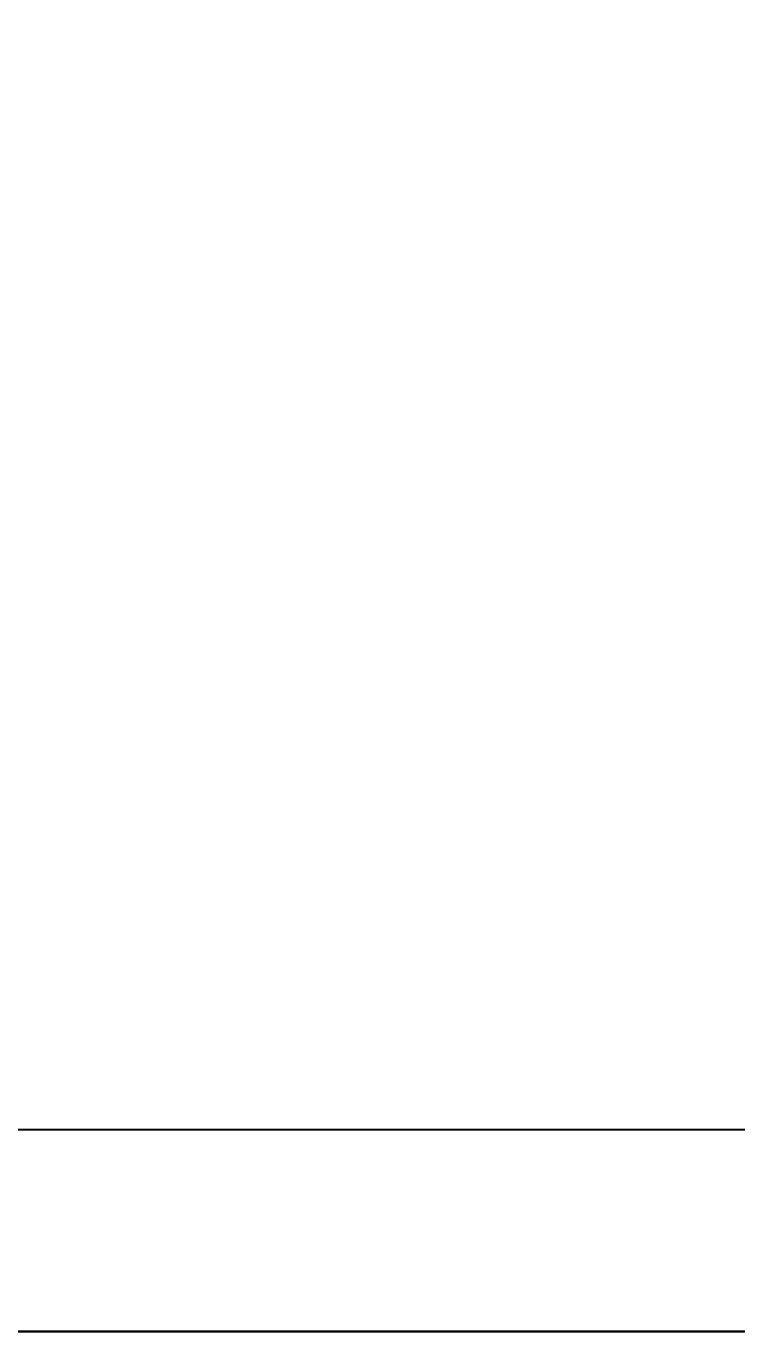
# Model space of a CAD drawing. Extents: x 11992 to 29481, y -6727 to 6811.
# Drawn here: x 19833 to 19918, y 4479.5 to 4636.6 of the extents above; entities that cross this region are included whole.
import ezdxf

# ---------------------------------------------------------------- set-up
doc = ezdxf.new("R2010")
doc.units = 0
doc.header["$MEASUREMENT"] = 0
doc.layers.get('0').update_dxf_attribs({"color": 8, "linetype": 'CONTINUOUS'})
doc.layers.get('Defpoints').update_dxf_attribs({"color": 8, "linetype": 'CONTINUOUS'})
doc.layers.add('zoylight 4标注', color=9, linetype='CONTINUOUS')
doc.layers.add('zoylight 5回路', color=4, linetype='CONTINUOUS')
doc.styles.add('CCD-DIM', font='archs.shx', dxfattribs={"width": 0.8})
doc.dimstyles.new('zoylight_DIM_40', dxfattribs={"dimscale": 40, "dimtxt": 1.9, "dimasz": 0.4, "dimexe": 0.5, "dimexo": 0.5, "dimgap": 0.5, "dimtad": 1, "dimdec": 0, "dimrnd": 5, "dimzin": 12, "dimdsep": 46, "dimtxsty": 'CCD-DIM', "dimblk": 'CCD_Dimension_Tick', "dimcen": 0.125, "dimclrd": 44, "dimclre": 44, "dimclrt": 50, "dimadec": 0, "dimazin": 0, "dimtfac": 1, "dimtdec": 0, "dimtmove": 2, "dimatfit": 3, "dimldrblk": 'CCD_Leader_Dot', "dimfxl": 0, "dimtvp": 1, "dimtolj": 1, "dimtzin": 0, "dimarcsym": 0})

# ---------------------------------------------------------------- blocks, each defined once
blk = doc.blocks.new('CCD_Dimension_Tick')
at = {"color": 0, "linetype": 'ByBlock'}
for p, q in [((-1.0906, 0), (0, 0)), ((0, 0), (1.0906, 0))]:
    blk.add_line(p, q, dxfattribs=at)
at = {"color": 0, "linetype": 'Continuous', "const_width": 0.6075}
blk.add_lwpolyline([(-0.6104, -0.6104), (0.6104, 0.6104)], dxfattribs=at)
blk = doc.blocks.new('*D51')
at = {"layer": 'Defpoints', "color": 0, "linetype": 'Continuous'}
for p in [(19109.62, 4504.54), (19109.62, 4430.55), (20098.94, 4430.55)]:
    blk.add_point(p, dxfattribs=at)
at = {"layer": 'zoylight 4标注', "color": 44, "linetype": 'Continuous', "lineweight": -2}
blk.add_line((19109.62, 4450.55), (19109.62, 4524.54), dxfattribs=at)
at = {"layer": 'zoylight 4标注', "color": 44, "lineweight": -2}
for p, q in [((20098.94, 4450.55), (20098.94, 4524.54)), ((20082.94, 4504.54), (19125.62, 4504.54))]:
    blk.add_line(p, q, dxfattribs=at)
at = {"layer": 'zoylight 4标注', "color": 44, "linetype": 'Continuous', "lineweight": -2, "xscale": 16, "yscale": 16, "zscale": 16}
for p, rotation in [((19109.62, 4504.54), 180.0000000015928), ((20098.94, 4504.54), 1.592805887185023e-09)]:
    blk.add_blockref('CCD_Dimension_Tick', p, dxfattribs=dict(at, rotation=rotation))
at = {"layer": 'zoylight 4标注', "color": 50, "linetype": 'Continuous', "insert": (19604.28, 4562.54), "char_height": 76, "attachment_point": 5, "rotation": 0, "style": 'CCD-DIM'}
blk.add_mtext('\\A1;990', dxfattribs=at)
blk = doc.blocks.new('CCD_Leader_Dot')
at = {"color": 0, "linetype": 'ByBlock'}
blk.add_line((-5, 0), (-10, 0), dxfattribs=at)
at = {"color": 0, "linetype": 'ByBlock', "const_width": 5}
blk.add_lwpolyline([(-2.5, 0, 1), (2.5, 0, 1)], format="xyb", close=True, dxfattribs=at)

msp = doc.modelspace()

# ---------------------------------------------------------------- linework, layer by layer
for p, q in [((19629.46, 4480.38, -1597.47), (20062.73, 4480.38, -1597.47)), ((19669.04, 4480.38, -1615.31), (20062.73, 4480.38, -1615.31)), ((20097.06, 4480.38, -2280.99), (19759.39, 4480.38, -2280.99)), ((20062.73, 4480.38, -2263.14), (19759.39, 4480.38, -2263.14)), ((19808.81, 4480.38, -2295.8), (20125.64, 4480.38, -2295.8)), ((19808.81, 4480.38, -2305.73), (20087.5, 4480.38, -2305.73)), ((19846.17, 4480.38, -1625.7), (19815.15, 4480.38, -1964.52)), ((19888.12, 4480.38, -2252.53), (19815.23, 4480.38, -1964.8)), ((19848.89, 4480.38, -1626.66), (19817.9, 4480.38, -1965.23)), ((19890.84, 4480.38, -2251.78), (19817.99, 4480.38, -1963.99)), ((20085.59, 4480.38, -2280.99), (19827.29, 4480.38, -2280.99)), ((20080.82, 4480.38, -2280.99), (19827.29, 4480.38, -2280.99)), ((19830.96, 4480.38, -2091.95), (19836.63, 4480.38, -2090.72)), ((19833.73, 4480.38, -2132.64), (19855.3, 4480.38, -2132.64)), ((19855.3, 4480.38, -2132.64), (19833.73, 4480.38, -2132.64)), ((19835.08, 4480.38, -2122.72), (19852.6, 4480.38, -2122.72)), ((19852.6, 4480.38, -2122.72), (19835.08, 4480.38, -2122.72)), ((19835.7, 4480.38, -1615.31), (19835.92, 4480.38, -1616.98)), ((19835.92, 4480.38, -1616.98), (19836.27, 4480.38, -1618.63)), ((19836.27, 4480.38, -1618.63), (19836.76, 4480.38, -1620.26)), ((19836.76, 4480.38, -1620.26), (19837.36, 4480.38, -1621.84)), ((19837.36, 4480.38, -1621.84), (19838.06, 4480.38, -1623.35)), ((19837.8, 4480.38, -1606.41), (19837.79, 4480.38, -1607.62)), ((19837.79, 4480.38, -1607.62), (19837.79, 4480.38, -1608.78)), ((19837.79, 4480.38, -1608.78), (19837.8, 4480.38, -1609.88)), ((19837.83, 4480.38, -1603.52), (19837.8, 4480.38, -1605.06)), ((19837.8, 4480.38, -1605.06), (19837.8, 4480.38, -1606.41)), ((19837.8, 4480.38, -1609.88), (19837.86, 4480.38, -1610.9)), ((19837.89, 4480.38, -1601.83), (19837.83, 4480.38, -1603.52)), ((19837.86, 4480.38, -1610.9), (19837.97, 4480.38, -1611.85)), ((19838, 4480.38, -1600.08), (19837.89, 4480.38, -1601.83)), ((19837.97, 4480.38, -1611.85), (19838.17, 4480.38, -1612.71)), ((19838.18, 4480.38, -1598.3), (19838, 4480.38, -1600.08)), ((19838.06, 4480.38, -1623.35), (19838.86, 4480.38, -1624.78)), ((19838.17, 4480.38, -1612.71), (19838.46, 4480.38, -1613.46)), ((19838.44, 4480.38, -1596.56), (19838.18, 4480.38, -1598.3)), ((19838.79, 4480.38, -1594.93), (19838.44, 4480.38, -1596.56)), ((19838.46, 4480.38, -1613.46), (19838.87, 4480.38, -1614.1)), ((19839.27, 4480.38, -1593.46), (19838.79, 4480.38, -1594.93)), ((19838.86, 4480.38, -1624.78), (19839.74, 4480.38, -1626.11)), ((19838.87, 4480.38, -1614.1), (19839.42, 4480.38, -1614.61)), ((19839.87, 4480.38, -1592.21), (19839.27, 4480.38, -1593.46)), ((19839.42, 4480.38, -1614.61), (19840.13, 4480.38, -1614.99)), ((19839.59, 4480.38, -2090.05), (19839.85, 4480.38, -2089.99)), ((19839.74, 4480.38, -1626.11), (19840.69, 4480.38, -1627.32)), ((19839.85, 4480.38, -2089.99), (19840.14, 4480.38, -2089.93)), ((19840.62, 4480.38, -1591.25), (19839.87, 4480.38, -1592.21)), ((19840.13, 4480.38, -1614.99), (19841.01, 4480.38, -1615.23)), ((19840.14, 4480.38, -2089.93), (19840.46, 4480.38, -2089.86)), ((19840.46, 4480.38, -2089.86), (19840.8, 4480.38, -2089.79)), ((19840.5, 4480.38, -1615.31), (19840.57, 4480.38, -1615.72)), ((19840.57, 4480.38, -1615.72), (19840.64, 4480.38, -1616.12)), ((19841.53, 4480.38, -1590.62), (19840.62, 4480.38, -1591.25)), ((19840.64, 4480.38, -1616.12), (19840.72, 4480.38, -1616.52)), ((19840.69, 4480.38, -1627.32), (19841.7, 4480.38, -1628.4)), ((19840.72, 4480.38, -1616.52), (19840.8, 4480.38, -1616.92)), ((19840.8, 4480.38, -2089.79), (19841.15, 4480.38, -2089.72)), ((19840.8, 4480.38, -1616.92), (19840.9, 4480.38, -1617.3)), ((19840.9, 4480.38, -1617.3), (19841, 4480.38, -1617.69)), ((19841, 4480.38, -1617.69), (19841.1, 4480.38, -1618.07)), ((19841.01, 4480.38, -1615.23), (19842.09, 4480.38, -1615.31)), ((19841.1, 4480.38, -1618.07), (19841.22, 4480.38, -1618.44)), ((19841.15, 4480.38, -2089.72), (19841.5, 4480.38, -2089.64)), ((19841.22, 4480.38, -1618.44), (19841.34, 4480.38, -1618.8)), ((19841.34, 4480.38, -1618.8), (19841.47, 4480.38, -1619.16)), ((19841.47, 4480.38, -1619.16), (19841.6, 4480.38, -1619.51)), ((19841.5, 4480.38, -2089.64), (19841.86, 4480.38, -2089.57)), ((19842.62, 4480.38, -1590.4), (19841.53, 4480.38, -1590.62)), ((19841.6, 4480.38, -1619.51), (19841.74, 4480.38, -1619.86)), ((19841.7, 4480.38, -1628.4), (19842.76, 4480.38, -1629.32)), ((19841.74, 4480.38, -1619.86), (19841.99, 4480.38, -1620.42)), ((19841.86, 4480.38, -2089.57), (19842.21, 4480.38, -2089.49)), ((19841.99, 4480.38, -1620.42), (19842.25, 4480.38, -1620.97)), ((19842.21, 4480.38, -2089.49), (19842.55, 4480.38, -2089.42)), ((19842.25, 4480.38, -1620.97), (19842.52, 4480.38, -1621.49)), ((19842.52, 4480.38, -1621.49), (19842.8, 4480.38, -1621.99)), ((19842.55, 4480.38, -2089.42), (19842.86, 4480.38, -2089.35)), ((19842.76, 4480.38, -1629.32), (19843.86, 4480.38, -1630.07)), ((19842.8, 4480.38, -1621.99), (19843.1, 4480.38, -1622.47)), ((19842.86, 4480.38, -2089.35), (19843.16, 4480.38, -2089.29)), ((19843.1, 4480.38, -1622.47), (19843.4, 4480.38, -1622.92)), ((19843.16, 4480.38, -2089.29), (19843.42, 4480.38, -2089.24)), ((19843.4, 4480.38, -1622.92), (19843.71, 4480.38, -1623.35)), ((19843.71, 4480.38, -1623.35), (19844.03, 4480.38, -1623.75)), ((19843.86, 4480.38, -1630.07), (19844.98, 4480.38, -1630.62)), ((19844.03, 4480.38, -1623.75), (19844.36, 4480.38, -1624.13)), ((19844.36, 4480.38, -1624.13), (19844.7, 4480.38, -1624.48)), ((19844.7, 4480.38, -1624.48), (19845.04, 4480.38, -1624.81)), ((19845.04, 4480.38, -1624.81), (19845.38, 4480.38, -1625.11)), ((19845.38, 4480.38, -1625.11), (19845.44, 4480.38, -1625.17)), ((19845.44, 4480.38, -1625.17), (19845.51, 4480.38, -1625.22)), ((19845.51, 4480.38, -1625.22), (19845.57, 4480.38, -1625.27)), ((19845.57, 4480.38, -1625.27), (19845.64, 4480.38, -1625.32)), ((19845.64, 4480.38, -1625.32), (19845.7, 4480.38, -1625.37)), ((19845.7, 4480.38, -1625.37), (19845.77, 4480.38, -1625.41)), ((19845.77, 4480.38, -1625.41), (19845.83, 4480.38, -1625.46)), ((19845.83, 4480.38, -1625.46), (19845.9, 4480.38, -1625.5)), ((19845.9, 4480.38, -1625.5), (19845.97, 4480.38, -1625.55)), ((19845.97, 4480.38, -1625.55), (19846.03, 4480.38, -1625.6)), ((19846.03, 4480.38, -1625.6), (19846.1, 4480.38, -1625.65)), ((19846.1, 4480.38, -1625.65), (19846.17, 4480.38, -1625.7)), ((19846.25, 4480.38, -1625.49), (19846.17, 4480.38, -1625.7)), ((19846.24, 4480.38, -2088.63), (19850.95, 4480.38, -2087.64)), ((19846.35, 4480.38, -1625.28), (19846.25, 4480.38, -1625.49)), ((19846.47, 4480.38, -1625.08), (19846.35, 4480.38, -1625.28)), ((19846.6, 4480.38, -1624.88), (19846.47, 4480.38, -1625.08)), ((19846.76, 4480.38, -1624.68), (19846.6, 4480.38, -1624.88)), ((19846.92, 4480.38, -1624.5), (19846.76, 4480.38, -1624.68)), ((19847.1, 4480.38, -1624.32), (19846.92, 4480.38, -1624.5)), ((19847.28, 4480.38, -1624.16), (19847.1, 4480.38, -1624.32)), ((19847.47, 4480.38, -1624.01), (19847.28, 4480.38, -1624.16)), ((19847.65, 4480.38, -1623.88), (19847.47, 4480.38, -1624.01)), ((19847.65, 4480.38, -1607.62), (19847.64, 4480.38, -1608.78)), ((19847.64, 4480.38, -1608.78), (19847.65, 4480.38, -1609.88)), ((19847.66, 4480.38, -1605.06), (19847.65, 4480.38, -1606.41)), ((19847.65, 4480.38, -1606.41), (19847.65, 4480.38, -1607.62)), ((19847.65, 4480.38, -1609.88), (19847.71, 4480.38, -1610.9)), ((19847.84, 4480.38, -1623.77), (19847.65, 4480.38, -1623.88)), ((19847.68, 4480.38, -1603.52), (19847.66, 4480.38, -1605.06)), ((19847.74, 4480.38, -1601.83), (19847.68, 4480.38, -1603.52)), ((19847.71, 4480.38, -1610.9), (19847.82, 4480.38, -1611.85)), ((19847.85, 4480.38, -1600.08), (19847.74, 4480.38, -1601.83)), ((19847.74, 4480.38, -1631.5), (19849.55, 4480.38, -1631.66)), ((19847.82, 4480.38, -1611.85), (19848.01, 4480.38, -1612.71)), ((19848.03, 4480.38, -1623.68), (19847.84, 4480.38, -1623.77)), ((19848.03, 4480.38, -1598.3), (19847.85, 4480.38, -1600.08)), ((19848.01, 4480.38, -1612.71), (19848.3, 4480.38, -1613.46)), ((19848.29, 4480.38, -1596.56), (19848.03, 4480.38, -1598.3)), ((19848.49, 4480.38, -1623.51), (19848.03, 4480.38, -1623.68)), ((19848.64, 4480.38, -1594.93), (19848.29, 4480.38, -1596.56)), ((19848.3, 4480.38, -1613.46), (19848.71, 4480.38, -1614.1)), ((19848.96, 4480.38, -1623.41), (19848.49, 4480.38, -1623.51)), ((19849.11, 4480.38, -1593.46), (19848.64, 4480.38, -1594.93)), ((19848.71, 4480.38, -1614.1), (19849.26, 4480.38, -1614.61)), ((19848.89, 4480.38, -1626.66), (19849.22, 4480.38, -1626.66)), ((19848.9, 4480.38, -1626.63), (19848.89, 4480.38, -1626.66)), ((19848.92, 4480.38, -1626.59), (19848.9, 4480.38, -1626.63)), ((19848.94, 4480.38, -1626.55), (19848.92, 4480.38, -1626.59)), ((19848.97, 4480.38, -1626.51), (19848.94, 4480.38, -1626.55)), ((19849.43, 4480.38, -1623.37), (19848.96, 4480.38, -1623.41)), ((19849, 4480.38, -1626.47), (19848.97, 4480.38, -1626.51)), ((19849.03, 4480.38, -1626.43), (19849, 4480.38, -1626.47)), ((19849.07, 4480.38, -1626.4), (19849.03, 4480.38, -1626.43)), ((19849.1, 4480.38, -1626.37), (19849.07, 4480.38, -1626.4)), ((19849.14, 4480.38, -1626.34), (19849.1, 4480.38, -1626.37)), ((19849.72, 4480.38, -1592.21), (19849.11, 4480.38, -1593.46)), ((19849.17, 4480.38, -1626.31), (19849.14, 4480.38, -1626.34)), ((19849.21, 4480.38, -1626.3), (19849.17, 4480.38, -1626.31)), ((19849.24, 4480.38, -1626.28), (19849.21, 4480.38, -1626.3)), ((19849.22, 4480.38, -1626.66), (19849.52, 4480.38, -1626.66)), ((19849.32, 4480.38, -1626.25), (19849.24, 4480.38, -1626.28)), ((19849.26, 4480.38, -1614.61), (19849.96, 4480.38, -1614.99)), ((19849.4, 4480.38, -1626.23), (19849.32, 4480.38, -1626.25)), ((19849.49, 4480.38, -1626.22), (19849.4, 4480.38, -1626.23)), ((19849.89, 4480.38, -1623.39), (19849.43, 4480.38, -1623.37)), ((19849.57, 4480.38, -1626.23), (19849.49, 4480.38, -1626.22)), ((19849.52, 4480.38, -1626.66), (19849.81, 4480.38, -1626.64)), ((19849.55, 4480.38, -1631.66), (19851.32, 4480.38, -1631.47)), ((19849.65, 4480.38, -1626.24), (19849.57, 4480.38, -1626.23)), ((19849.73, 4480.38, -1626.27), (19849.65, 4480.38, -1626.24)), ((19850.46, 4480.38, -1591.25), (19849.72, 4480.38, -1592.21)), ((19849.8, 4480.38, -1626.31), (19849.73, 4480.38, -1626.27)), ((19849.87, 4480.38, -1626.35), (19849.8, 4480.38, -1626.31)), ((19849.81, 4480.38, -1626.64), (19850.08, 4480.38, -1626.62)), ((19849.93, 4480.38, -1626.41), (19849.87, 4480.38, -1626.35)), ((19850.35, 4480.38, -1623.48), (19849.89, 4480.38, -1623.39)), ((19849.98, 4480.38, -1626.47), (19849.93, 4480.38, -1626.41)), ((19849.96, 4480.38, -1614.99), (19850.85, 4480.38, -1615.23)), ((19850.03, 4480.38, -1626.55), (19849.98, 4480.38, -1626.47)), ((19850.06, 4480.38, -1626.63), (19850.03, 4480.38, -1626.55)), ((19850.06, 4480.38, -1626.63), (19850.06, 4480.38, -1626.59)), ((19850.08, 4480.38, -1626.62), (19850.34, 4480.38, -1626.59)), ((19850.34, 4480.38, -1626.59), (19850.58, 4480.38, -1626.55)), ((19850.79, 4480.38, -1623.62), (19850.35, 4480.38, -1623.48)), ((19851.37, 4480.38, -1590.62), (19850.46, 4480.38, -1591.25)), ((19850.58, 4480.38, -1626.55), (19850.81, 4480.38, -1626.5)), ((19851.21, 4480.38, -1623.82), (19850.79, 4480.38, -1623.62)), ((19850.81, 4480.38, -1626.5), (19851.04, 4480.38, -1626.45)), ((19850.85, 4480.38, -1615.23), (19851.93, 4480.38, -1615.31)), ((19850.95, 4480.38, -2087.64), (19856.43, 4480.38, -2086.58)), ((19851.04, 4480.38, -1626.45), (19851.25, 4480.38, -1626.38)), ((19851.6, 4480.38, -1624.08), (19851.21, 4480.38, -1623.82)), ((19851.25, 4480.38, -1626.38), (19851.47, 4480.38, -1626.31)), ((19851.32, 4480.38, -1631.47), (19853.04, 4480.38, -1630.97)), ((19852.46, 4480.38, -1590.4), (19851.37, 4480.38, -1590.62)), ((19851.47, 4480.38, -1626.31), (19851.68, 4480.38, -1626.22)), ((19851.96, 4480.38, -1624.38), (19851.6, 4480.38, -1624.08)), ((19851.68, 4480.38, -1626.22), (19851.89, 4480.38, -1626.13)), ((19851.89, 4480.38, -1626.13), (19852.17, 4480.38, -1625.98)), ((19852.28, 4480.38, -1624.73), (19851.96, 4480.38, -1624.38)), ((19915.33, 4480.38, -1967.68), (19852.13, 4480.38, -1631.26)), ((19852.17, 4480.38, -1625.98), (19852.44, 4480.38, -1625.81)), ((19852.56, 4480.38, -1625.13), (19852.28, 4480.38, -1624.73)), ((19852.44, 4480.38, -1625.81), (19852.72, 4480.38, -1625.63)), ((19852.79, 4480.38, -1625.58), (19852.56, 4480.38, -1625.13)), ((19852.79, 4480.38, -1625.58), (19852.68, 4480.38, -1625.44)), ((19852.72, 4480.38, -1625.63), (19853, 4480.38, -1625.43)), ((19853, 4480.38, -1625.43), (19853.28, 4480.38, -1625.22)), ((19853.04, 4480.38, -1630.97), (19854.69, 4480.38, -1630.17)), ((19853.28, 4480.38, -1625.22), (19853.56, 4480.38, -1624.99)), ((19853.56, 4480.38, -1624.99), (19853.84, 4480.38, -1624.75)), ((19853.84, 4480.38, -1624.75), (19854.12, 4480.38, -1624.49)), ((19854.12, 4480.38, -1624.49), (19854.39, 4480.38, -1624.21)), ((19854.39, 4480.38, -1624.21), (19854.67, 4480.38, -1623.91)), ((19854.67, 4480.38, -1623.91), (19854.94, 4480.38, -1623.59)), ((19854.69, 4480.38, -1630.17), (19856.25, 4480.38, -1629.09)), ((19917.9, 4480.38, -1966.45), (19854.77, 4480.38, -1630.11)), ((19854.94, 4480.38, -1623.59), (19855.21, 4480.38, -1623.25)), ((19855.21, 4480.38, -1623.25), (19855.46, 4480.38, -1622.9)), ((19855.46, 4480.38, -1622.9), (19855.71, 4480.38, -1622.53)), ((19855.56, 4480.38, -2122.72), (19917.42, 4480.38, -2122.72)), ((19917.42, 4480.38, -2122.72), (19855.56, 4480.38, -2122.72)), ((19855.71, 4480.38, -1622.53), (19855.95, 4480.38, -1622.14)), ((19855.95, 4480.38, -1622.14), (19856.18, 4480.38, -1621.74)), ((19856.18, 4480.38, -1621.74), (19856.41, 4480.38, -1621.32)), ((19856.25, 4480.38, -1629.09), (19857.71, 4480.38, -1627.75)), ((19856.41, 4480.38, -1621.32), (19856.63, 4480.38, -1620.88)), ((19856.43, 4480.38, -2086.58), (19862.55, 4480.38, -2085.49)), ((19856.63, 4480.38, -1620.88), (19856.84, 4480.38, -1620.43)), ((19856.84, 4480.38, -1620.43), (19857.04, 4480.38, -1619.97)), ((19857.04, 4480.38, -1619.97), (19857.23, 4480.38, -1619.49)), ((19857.23, 4480.38, -1619.49), (19857.41, 4480.38, -1619)), ((19857.41, 4480.38, -1619), (19857.58, 4480.38, -1618.5)), ((19857.47, 4480.38, -1607.62), (19857.46, 4480.38, -1608.78)), ((19857.46, 4480.38, -1608.78), (19857.47, 4480.38, -1609.88)), ((19857.48, 4480.38, -1605.06), (19857.47, 4480.38, -1606.41)), ((19857.47, 4480.38, -1606.41), (19857.47, 4480.38, -1607.62)), ((19857.47, 4480.38, -1609.88), (19857.53, 4480.38, -1610.9)), ((19857.5, 4480.38, -1603.52), (19857.48, 4480.38, -1605.06)), ((19857.56, 4480.38, -1601.83), (19857.5, 4480.38, -1603.52)), ((19857.53, 4480.38, -1610.9), (19857.64, 4480.38, -1611.85)), ((19857.68, 4480.38, -1600.08), (19857.56, 4480.38, -1601.83)), ((19857.58, 4480.38, -1618.5), (19857.73, 4480.38, -1617.98)), ((19857.64, 4480.38, -1611.85), (19857.83, 4480.38, -1612.71)), ((19857.86, 4480.38, -1598.3), (19857.68, 4480.38, -1600.08)), ((19857.71, 4480.38, -1627.75), (19859.03, 4480.38, -1626.17)), ((19857.73, 4480.38, -1617.98), (19857.79, 4480.38, -1617.77)), ((19857.79, 4480.38, -1617.77), (19857.85, 4480.38, -1617.56)), ((19857.83, 4480.38, -1612.71), (19858.12, 4480.38, -1613.46)), ((19857.85, 4480.38, -1617.56), (19857.91, 4480.38, -1617.34)), ((19858.12, 4480.38, -1596.56), (19857.86, 4480.38, -1598.3)), ((19857.91, 4480.38, -1617.34), (19857.96, 4480.38, -1617.12)), ((19857.96, 4480.38, -1617.12), (19858.02, 4480.38, -1616.89)), ((19858.02, 4480.38, -1616.89), (19858.07, 4480.38, -1616.67)), ((19858.07, 4480.38, -1616.67), (19858.11, 4480.38, -1616.44)), ((19858.11, 4480.38, -1616.44), (19858.15, 4480.38, -1616.21)), ((19858.48, 4480.38, -1594.93), (19858.12, 4480.38, -1596.56)), ((19858.12, 4480.38, -1613.46), (19858.54, 4480.38, -1614.1)), ((19858.15, 4480.38, -1616.21), (19858.19, 4480.38, -1615.98)), ((19858.19, 4480.38, -1615.98), (19858.23, 4480.38, -1615.76)), ((19858.23, 4480.38, -1615.76), (19858.27, 4480.38, -1615.53)), ((19858.26, 4480.38, -2132.64), (19915.37, 4480.38, -2132.64)), ((19915.37, 4480.38, -2132.64), (19858.26, 4480.38, -2132.64)), ((19858.27, 4480.38, -1615.53), (19858.3, 4480.38, -1615.31)), ((19858.96, 4480.38, -1593.46), (19858.48, 4480.38, -1594.93)), ((19858.54, 4480.38, -1614.1), (19859.08, 4480.38, -1614.61)), ((19859.56, 4480.38, -1592.21), (19858.96, 4480.38, -1593.46)), ((19859.03, 4480.38, -1626.17), (19860.21, 4480.38, -1624.36)), ((19859.08, 4480.38, -1614.61), (19859.79, 4480.38, -1614.99)), ((19860.31, 4480.38, -1591.25), (19859.56, 4480.38, -1592.21)), ((19859.79, 4480.38, -1614.99), (19860.68, 4480.38, -1615.23)), ((19860.21, 4480.38, -1624.36), (19861.23, 4480.38, -1622.36)), ((19861.22, 4480.38, -1590.62), (19860.31, 4480.38, -1591.25)), ((19860.68, 4480.38, -1615.23), (19861.76, 4480.38, -1615.31)), ((19862.31, 4480.38, -1590.4), (19861.22, 4480.38, -1590.62)), ((19861.23, 4480.38, -1622.36), (19862.07, 4480.38, -1620.17)), ((19862.07, 4480.38, -1620.17), (19862.71, 4480.38, -1617.81)), ((19862.55, 4480.38, -2085.49), (19869.19, 4480.38, -2084.37)), ((19862.71, 4480.38, -1617.81), (19863.14, 4480.38, -1615.31)), ((19869.19, 4480.38, -2084.37), (19876.24, 4480.38, -2083.26)), ((19876.24, 4480.38, -2083.26), (19883.58, 4480.38, -2082.15)), ((19877.92, 4480.38, -2263.14), (19878.13, 4480.38, -2261.54)), ((19878.13, 4480.38, -2261.54), (19878.47, 4480.38, -2259.93)), ((19878.47, 4480.38, -2259.93), (19878.93, 4480.38, -2258.35)), ((19878.93, 4480.38, -2258.35), (19879.51, 4480.38, -2256.8)), ((19879.51, 4480.38, -2256.8), (19880.19, 4480.38, -2255.31)), ((19880.19, 4480.38, -2255.31), (19880.96, 4480.38, -2253.89)), ((19880.96, 4480.38, -2253.89), (19881.8, 4480.38, -2252.58)), ((19881.8, 4480.38, -2252.58), (19882.72, 4480.38, -2251.37)), ((19882.72, 4480.38, -2251.37), (19883.7, 4480.38, -2250.3)), ((19882.72, 4480.38, -2263.14), (19882.8, 4480.38, -2262.74)), ((19882.8, 4480.38, -2262.74), (19882.88, 4480.38, -2262.33)), ((19882.88, 4480.38, -2262.33), (19882.97, 4480.38, -2261.94)), ((19882.97, 4480.38, -2261.94), (19883.06, 4480.38, -2261.55)), ((19883.06, 4480.38, -2261.55), (19883.15, 4480.38, -2261.17)), ((19883.15, 4480.38, -2261.17), (19883.26, 4480.38, -2260.79)), ((19883.26, 4480.38, -2260.79), (19883.36, 4480.38, -2260.42)), ((19883.36, 4480.38, -2260.42), (19883.48, 4480.38, -2260.05)), ((19883.48, 4480.38, -2260.05), (19883.59, 4480.38, -2259.69)), ((19883.58, 4480.38, -2082.15), (19891.08, 4480.38, -2081.08)), ((19883.59, 4480.38, -2259.69), (19883.72, 4480.38, -2259.32)), ((19883.7, 4480.38, -2250.3), (19884.72, 4480.38, -2249.37)), ((19883.72, 4480.38, -2259.32), (19883.85, 4480.38, -2258.96)), ((19883.85, 4480.38, -2258.96), (19883.98, 4480.38, -2258.6)), ((19883.98, 4480.38, -2258.6), (19884.22, 4480.38, -2258.04)), ((19884.22, 4480.38, -2258.04), (19884.47, 4480.38, -2257.5)), ((19884.47, 4480.38, -2257.5), (19884.74, 4480.38, -2256.97)), ((19884.72, 4480.38, -2249.37), (19885.79, 4480.38, -2248.62)), ((19884.74, 4480.38, -2256.97), (19885.02, 4480.38, -2256.47)), ((19885.02, 4480.38, -2256.47), (19885.32, 4480.38, -2256)), ((19885.32, 4480.38, -2256), (19885.62, 4480.38, -2255.54)), ((19885.62, 4480.38, -2255.54), (19885.94, 4480.38, -2255.11)), ((19885.79, 4480.38, -2248.62), (19886.88, 4480.38, -2248.06)), ((19885.94, 4480.38, -2255.11), (19886.26, 4480.38, -2254.7)), ((19886.26, 4480.38, -2254.7), (19886.6, 4480.38, -2254.32)), ((19886.6, 4480.38, -2254.32), (19886.93, 4480.38, -2253.97)), ((19886.93, 4480.38, -2253.97), (19887.27, 4480.38, -2253.65)), ((19887.27, 4480.38, -2253.65), (19887.62, 4480.38, -2253.36)), ((19887.62, 4480.38, -2253.36), (19887.66, 4480.38, -2253.33)), ((19887.66, 4480.38, -2253.33), (19887.71, 4480.38, -2253.29)), ((19887.71, 4480.38, -2253.29), (19887.76, 4480.38, -2253.25)), ((19887.76, 4480.38, -2253.25), (19887.81, 4480.38, -2253.21)), ((19887.81, 4480.38, -2253.21), (19887.86, 4480.38, -2253.17)), ((19887.86, 4480.38, -2253.17), (19887.91, 4480.38, -2253.13)), ((19887.91, 4480.38, -2253.13), (19887.96, 4480.38, -2253.09)), ((19887.96, 4480.38, -2253.09), (19888.02, 4480.38, -2253.05)), ((19888.02, 4480.38, -2253.05), (19888.07, 4480.38, -2253.02)), ((19888.07, 4480.38, -2253.02), (19888.12, 4480.38, -2252.99)), ((19888.12, 4480.38, -2252.53), (19888.25, 4480.38, -2252.93)), ((19888.12, 4480.38, -2252.99), (19888.17, 4480.38, -2252.97)), ((19888.17, 4480.38, -2252.97), (19888.22, 4480.38, -2252.95)), ((19888.25, 4480.38, -2252.93), (19888.43, 4480.38, -2253.3)), ((19888.43, 4480.38, -2253.3), (19888.64, 4480.38, -2253.62)), ((19888.64, 4480.38, -2253.62), (19888.89, 4480.38, -2253.91)), ((19888.89, 4480.38, -2253.91), (19889.17, 4480.38, -2254.17)), ((19889.17, 4480.38, -2254.17), (19889.48, 4480.38, -2254.38)), ((19889.48, 4480.38, -2254.38), (19889.81, 4480.38, -2254.54)), ((19889.58, 4480.38, -2247.09), (19891.43, 4480.38, -2246.86)), ((19889.81, 4480.38, -2254.54), (19890.15, 4480.38, -2254.67)), ((19890.15, 4480.38, -2254.67), (19890.51, 4480.38, -2254.74)), ((19890.51, 4480.38, -2254.74), (19890.88, 4480.38, -2254.77)), ((19890.82, 4480.38, -2251.78), (19891.2, 4480.38, -2251.74)), ((19890.88, 4480.38, -2254.77), (19891.25, 4480.38, -2254.75)), ((19891.08, 4480.38, -2081.08), (19898.62, 4480.38, -2080.06)), ((19891.2, 4480.38, -2251.74), (19891.56, 4480.38, -2251.73)), ((19891.25, 4480.38, -2254.75), (19891.63, 4480.38, -2254.67)), ((19891.43, 4480.38, -2246.86), (19893.24, 4480.38, -2246.97)), ((19891.56, 4480.38, -2251.73), (19891.9, 4480.38, -2251.74)), ((19891.63, 4480.38, -2254.67), (19891.87, 4480.38, -2254.59)), ((19891.87, 4480.38, -2254.59), (19892.1, 4480.38, -2254.47)), ((19915.47, 4480.38, -1966.06), (19891.89, 4480.38, -2246.88)), ((19891.9, 4480.38, -2251.74), (19892.23, 4480.38, -2251.77)), ((19892.1, 4480.38, -2254.47), (19892.33, 4480.38, -2254.33)), ((19892.23, 4480.38, -2251.77), (19892.53, 4480.38, -2251.82)), ((19892.33, 4480.38, -2254.33), (19892.54, 4480.38, -2254.17)), ((19892.53, 4480.38, -2251.82), (19892.82, 4480.38, -2251.88)), ((19892.54, 4480.38, -2254.17), (19892.75, 4480.38, -2253.99)), ((19892.75, 4480.38, -2253.99), (19892.93, 4480.38, -2253.79)), ((19892.82, 4480.38, -2251.88), (19893.08, 4480.38, -2251.95)), ((19892.93, 4480.38, -2253.79), (19893.11, 4480.38, -2253.58)), ((19893.08, 4480.38, -2251.95), (19893.33, 4480.38, -2252.04)), ((19893.11, 4480.38, -2253.58), (19893.26, 4480.38, -2253.35)), ((19893.24, 4480.38, -2246.97), (19895.01, 4480.38, -2247.42)), ((19893.26, 4480.38, -2253.35), (19893.39, 4480.38, -2253.12)), ((19893.33, 4480.38, -2252.04), (19893.55, 4480.38, -2252.12)), ((19893.39, 4480.38, -2253.12), (19893.5, 4480.38, -2252.88)), ((19893.5, 4480.38, -2252.88), (19893.59, 4480.38, -2252.64)), ((19893.55, 4480.38, -2252.12), (19893.75, 4480.38, -2252.22)), ((19893.59, 4480.38, -2252.64), (19893.64, 4480.38, -2252.4)), ((19893.71, 4480.38, -2252.19), (19893.64, 4480.38, -2252.4)), ((19893.75, 4480.38, -2252.22), (19893.93, 4480.38, -2252.31)), ((19893.93, 4480.38, -2252.31), (19894.09, 4480.38, -2252.4)), ((19894.09, 4480.38, -2252.4), (19894.37, 4480.38, -2252.54)), ((19894.37, 4480.38, -2252.54), (19894.66, 4480.38, -2252.7)), ((19894.66, 4480.38, -2252.7), (19894.94, 4480.38, -2252.88)), ((19917.21, 4480.38, -1971.83), (19894.71, 4480.38, -2247.3)), ((19894.94, 4480.38, -2252.88), (19895.23, 4480.38, -2253.07)), ((19895.01, 4480.38, -2247.42), (19896.69, 4480.38, -2248.18)), ((19895.23, 4480.38, -2253.07), (19895.51, 4480.38, -2253.27)), ((19895.51, 4480.38, -2253.27), (19895.79, 4480.38, -2253.5)), ((19895.79, 4480.38, -2253.5), (19896.07, 4480.38, -2253.74)), ((19896.07, 4480.38, -2253.74), (19896.35, 4480.38, -2254)), ((19896.35, 4480.38, -2254), (19896.63, 4480.38, -2254.28)), ((19896.63, 4480.38, -2254.28), (19896.9, 4480.38, -2254.57)), ((19896.69, 4480.38, -2248.18), (19898.29, 4480.38, -2249.22)), ((19896.9, 4480.38, -2254.57), (19897.16, 4480.38, -2254.89)), ((19897.16, 4480.38, -2254.89), (19897.42, 4480.38, -2255.22)), ((19897.42, 4480.38, -2255.22), (19897.68, 4480.38, -2255.57)), ((19897.68, 4480.38, -2255.57), (19897.93, 4480.38, -2255.95)), ((19897.93, 4480.38, -2255.95), (19898.17, 4480.38, -2256.34)), ((19898.17, 4480.38, -2256.34), (19898.4, 4480.38, -2256.75)), ((19898.29, 4480.38, -2249.22), (19899.78, 4480.38, -2250.54)), ((19898.4, 4480.38, -2256.75), (19898.63, 4480.38, -2257.17)), ((19898.62, 4480.38, -2080.06), (19906.09, 4480.38, -2079.1)), ((19898.63, 4480.38, -2257.17), (19898.85, 4480.38, -2257.61)), ((19898.85, 4480.38, -2257.61), (19899.06, 4480.38, -2258.06)), ((19899.06, 4480.38, -2258.06), (19899.26, 4480.38, -2258.52)), ((19899.26, 4480.38, -2258.52), (19899.45, 4480.38, -2258.99)), ((19899.45, 4480.38, -2258.99), (19899.63, 4480.38, -2259.47)), ((19899.63, 4480.38, -2259.47), (19899.8, 4480.38, -2259.96)), ((19899.78, 4480.38, -2250.54), (19901.14, 4480.38, -2252.12)), ((19899.8, 4480.38, -2259.96), (19899.97, 4480.38, -2260.46)), ((19899.97, 4480.38, -2260.46), (19900.03, 4480.38, -2260.67)), ((19900.03, 4480.38, -2260.67), (19900.08, 4480.38, -2260.88)), ((19900.08, 4480.38, -2260.88), (19900.14, 4480.38, -2261.09)), ((19900.14, 4480.38, -2261.09), (19900.19, 4480.38, -2261.31)), ((19900.19, 4480.38, -2261.31), (19900.24, 4480.38, -2261.53)), ((19900.24, 4480.38, -2261.53), (19900.29, 4480.38, -2261.75)), ((19900.29, 4480.38, -2261.75), (19900.34, 4480.38, -2261.97)), ((19900.34, 4480.38, -2261.97), (19900.39, 4480.38, -2262.2)), ((19900.39, 4480.38, -2262.2), (19900.44, 4480.38, -2262.43)), ((19900.44, 4480.38, -2262.43), (19900.48, 4480.38, -2262.67)), ((19900.48, 4480.38, -2262.67), (19900.53, 4480.38, -2262.91)), ((19900.53, 4480.38, -2262.91), (19900.57, 4480.38, -2263.14)), ((19901.14, 4480.38, -2252.12), (19902.36, 4480.38, -2253.93)), ((19902.36, 4480.38, -2253.93), (19903.41, 4480.38, -2255.96)), ((19903.41, 4480.38, -2255.96), (19904.27, 4480.38, -2258.18)), ((19904.27, 4480.38, -2258.18), (19904.94, 4480.38, -2260.58)), ((19904.94, 4480.38, -2260.58), (19905.38, 4480.38, -2263.14)), ((19906.09, 4480.38, -2079.1), (19913.37, 4480.38, -2078.23)), ((19926.46, 4480.38, -1978.1), (19909.53, 4480.38, -1978.1)), ((19909.53, 4480.38, -1978.1), (19909.53, 4480.38, -1957.32)), ((19909.53, 4480.38, -1957.32), (19926.46, 4480.38, -1957.32)), ((19913.37, 4480.38, -2078.23), (19920.33, 4480.38, -2077.45)), ((19958.77, 4480.38, -1625.11), (19915.47, 4480.38, -1966.06)), ((19981.25, 4480.38, -2252.6), (19915.61, 4480.38, -1966.33))]:
    msp.add_line(p, q)
at = {"layer": 'zoylight 5回路', "linetype": 'Continuous'}
for centre, radius, start, end in [((15712.93, 6983.71), 6068.86, 309.830375, 345.263268), ((18411.61, 6014.7), 3024.99, 293.27488, 349.04301)]:
    msp.add_arc(centre, radius, start, end, dxfattribs=at)

# ---------------------------------------------------------------- dimensions: what is measured, and where the dimension line sits
at = {"layer": 'zoylight 4标注', "linetype": 'Continuous'}
dim = msp.add_aligned_dim(p1=(20098.94, 4430.55), p2=(19109.62, 4430.55), distance=-73.99, dimstyle='zoylight_DIM_40', dxfattribs=at)
dim.commit()
dim.dimension.update_dxf_attribs({"geometry": '*D51', "text_midpoint": (19604.28, 4562.54)})

doc.saveas('drawing.dxf')
